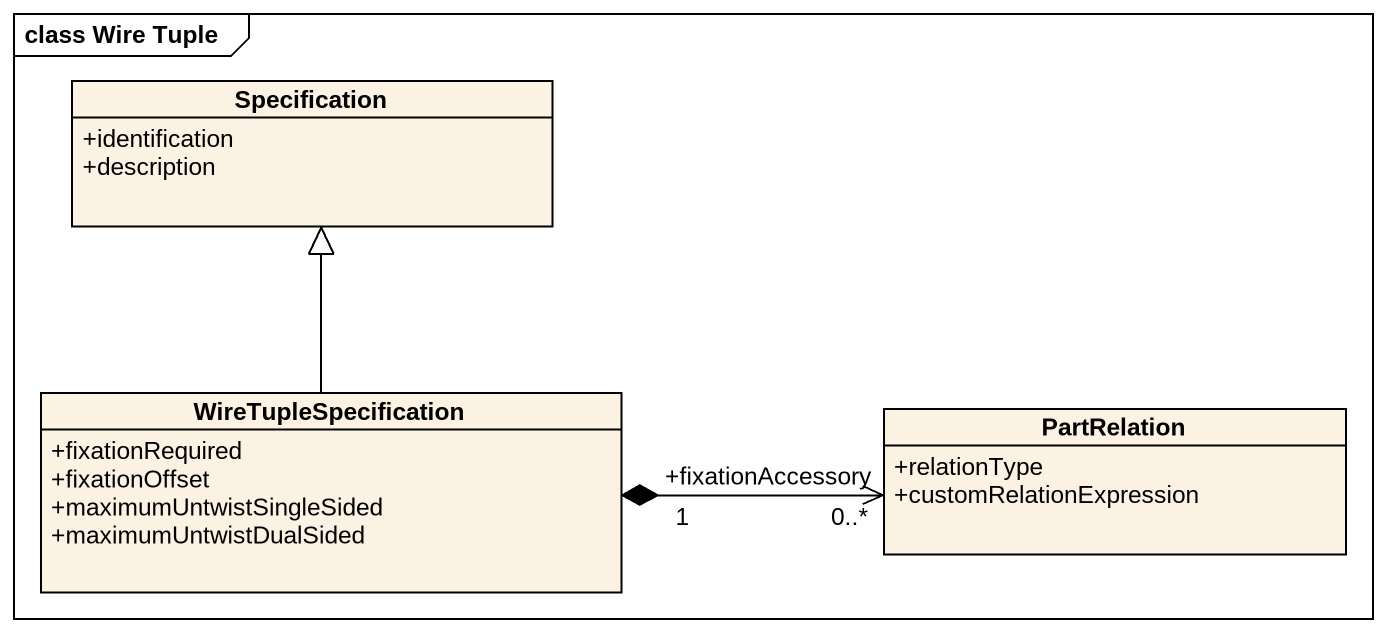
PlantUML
@startuml
mainframe class Wire Tuple
hide circle
hide empty members
skinparam classAttributeIconSize 0
class Specification {
  +identification
  +description
}
class WireTupleSpecification {
  +fixationRequired
  +fixationOffset
  +maximumUntwistSingleSided
  +maximumUntwistDualSided
}
class PartRelation {
  +relationType
  +customRelationExpression
}
WireTupleSpecification -up-|> Specification
WireTupleSpecification "1" *-right-> "+fixationAccessory\n0..*" PartRelation
@enduml
